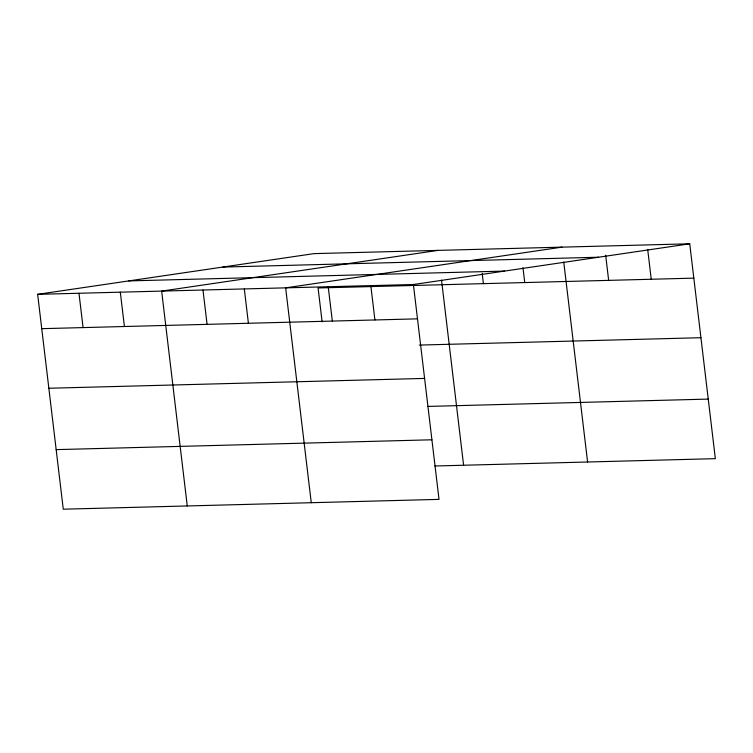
<?xml version="1.0" encoding="UTF-8"?>
<svg xmlns="http://www.w3.org/2000/svg" width="753" height="753" viewBox="0 0 753 753"><rect width="100%" height="100%" fill="white"/><g stroke="black" fill="none" stroke-linecap="round" stroke-linejoin="round"><path stroke-width="1.13" d="M37.65 294.338L413.397 284.512L439.018 499.371L63.271 509.197L37.65 294.338L313.982 253.629L689.729 243.803L715.35 458.662L434.895 465.994M437.982 250.391L161.65 291.1L187.262 505.95M561.973 247.144L285.641 287.853L311.262 502.712M413.397 284.512L689.729 243.803M222.794 267.07L598.541 257.234M128.838 280.907L504.585 271.08M693.824 278.139L318.077 287.966L322.115 321.842M41.744 328.675L417.491 318.848M419.327 345.072L700.93 337.711M48.851 388.247L424.598 378.42M427.789 406.422L708.244 399.09M56.164 449.626L431.911 439.79M647.693 249.497L651.241 279.25M605.657 255.192L608.659 280.361M563.752 262.025L587.594 462.003M522.968 267.682L524.737 282.563M482.174 273.339L483.407 283.646M441.531 280.144L463.603 465.241M370.815 285.622L374.909 319.959M328.223 286.742L332.318 321.07M244.311 288.936L248.405 323.263M202.981 290.018L207.075 324.345M120.311 292.183L124.405 326.51M78.98 293.256L83.075 327.593"/></g></svg>
